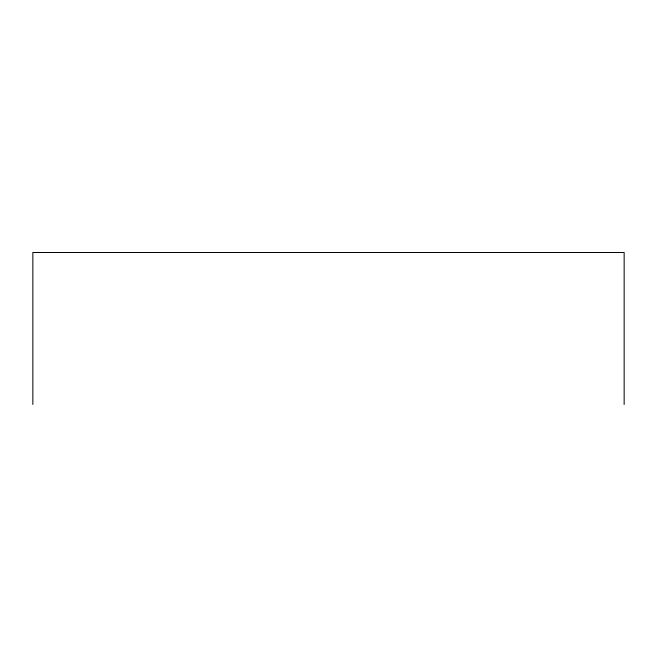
<?xml version="1.0" encoding="UTF-8"?>
<svg xmlns="http://www.w3.org/2000/svg" width="657" height="657" viewBox="0 0 657 657"><rect width="100%" height="100%" fill="white"/><g stroke="black" fill="none" stroke-linecap="round" stroke-linejoin="round"><path stroke-width="0.99" d="M624.15 404.49L624.15 252.51L32.85 252.51L32.85 404.49"/></g></svg>
